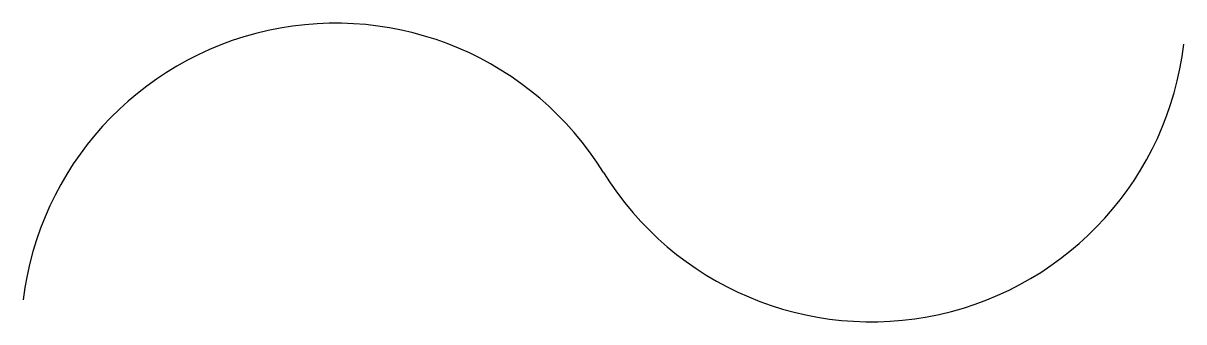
# Model space of a CAD drawing. Extents: x 0 to 27.2, y 1.5 to 8.5.
import ezdxf

# ---------------------------------------------------------------- set-up
doc = ezdxf.new("R2010")
doc.units = 0
doc.header["$MEASUREMENT"] = 0
doc.layers.add('DIM', color=2, linetype='CONTINUOUS')

msp = doc.modelspace()

# ---------------------------------------------------------------- linework, layer by layer
at = {"layer": 'DIM'}
for centre, start, end in [((7.32, 1.138), 31.6572, 173.1466), ((19.871, 8.877), 211.6572, 353.2945)]:
    msp.add_arc(centre, 7.372, start, end, dxfattribs=at)

doc.saveas('drawing.dxf')
